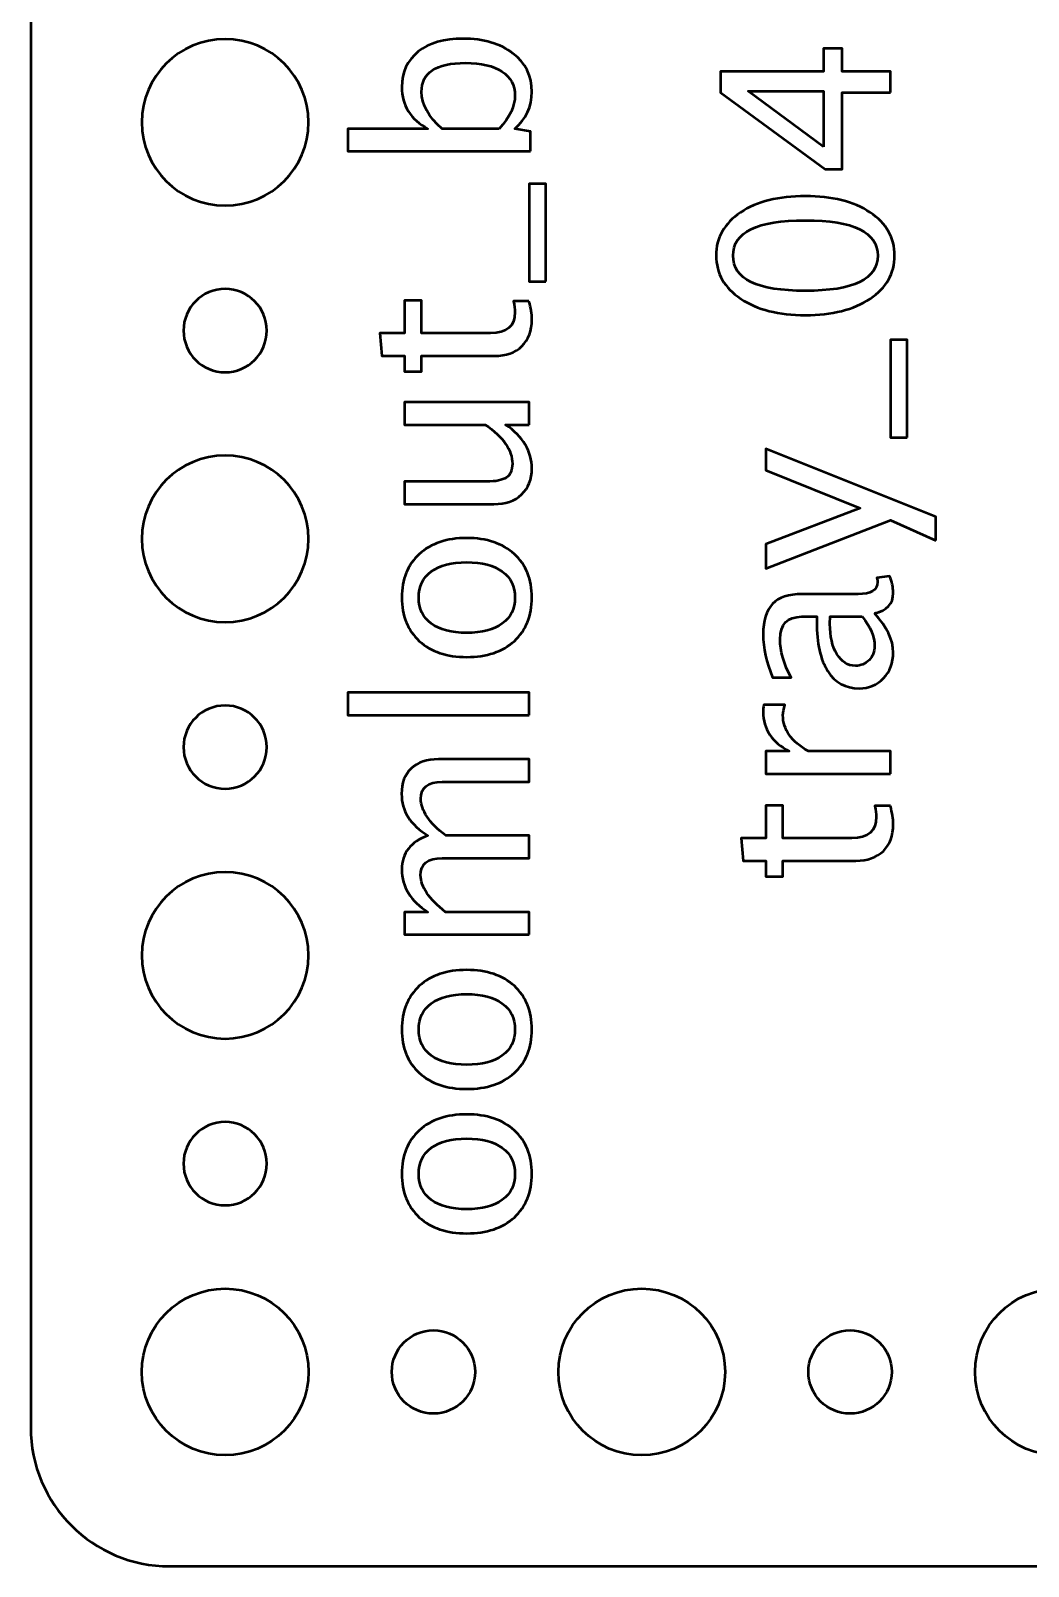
# Model space of a CAD drawing. Header units: centimetres. Extents: x -10.4 to 10.4, y -14.9 to 14.9.
# Drawn here: x -10.45 to -6.86, y -14.95 to -9.42 of the extents above; entities that cross this region are included whole.
import ezdxf

# ---------------------------------------------------------------- set-up
doc = ezdxf.new("R2010")
doc.units = ezdxf.units.CM
doc.header["$MEASUREMENT"] = 0
doc.layers.add('Layer 1', color=7, linetype='Continuous')

msp = doc.modelspace()

# ---------------------------------------------------------------- linework, layer by layer
at = {"layer": 'Layer 1', "lineweight": 53}
for centre, major_axis in [((-9.75, -14.25), (0, 0.3)), ((-8.25, -14.25), (0, 0.3)), ((-6.75, -14.25), (0, 0.3)), ((-9, -14.25), (0, 0.15)), ((-7.5, -14.25), (0, 0.15))]:
    msp.add_ellipse(centre, major_axis=major_axis, ratio=1, dxfattribs=at)
for points, knots in [([(-10.45, -14.45), (-10.45, -14.45), (-10.45, 14.45), (-10.45, 14.45), (-10.45, 14.45), (-10.45, 14.72614), (-10.22614, 14.95), (-9.95, 14.95), (-9.95, 14.95), (-9.95, 14.95), (9.95, 14.95), (9.95, 14.95), (9.95, 14.95), (10.22614, 14.95), (10.45, 14.72614), (10.45, 14.45), (10.45, 14.45), (10.45, 14.45), (10.45, -14.45), (10.45, -14.45), (10.45, -14.45), (10.45, -14.72614), (10.22614, -14.95), (9.95, -14.95), (9.95, -14.95), (9.95, -14.95), (-9.95, -14.95), (-9.95, -14.95), (-9.95, -14.95), (-10.22614, -14.95), (-10.45, -14.72614), (-10.45, -14.45)], [0, 0, 0, 0, 0.1111111, 0.1111111, 0.1111111, 0.1111111, 0.2222222, 0.2222222, 0.2222222, 0.2222222, 0.3333333, 0.3333333, 0.3333333, 0.3333333, 0.4444444, 0.4444444, 0.4444444, 0.4444444, 0.5555556, 0.5555556, 0.5555556, 0.5555556, 0.6666667, 0.6666667, 0.6666667, 0.6666667, 0.7777778, 0.7777778, 0.7777778, 0.7777778, 1, 1, 1, 1]), ([(-10.05, -9.75), (-10.05, -9.58432), (-9.91568, -9.45), (-9.75, -9.45), (-9.75, -9.45), (-9.58432, -9.45), (-9.45, -9.58432), (-9.45, -9.75), (-9.45, -9.75), (-9.45, -9.91568), (-9.58432, -10.05), (-9.75, -10.05), (-9.75, -10.05), (-9.91568, -10.05), (-10.05, -9.91568), (-10.05, -9.75)], [0, 0, 0, 0, 0.2, 0.2, 0.2, 0.2, 0.4, 0.4, 0.4, 0.4, 0.6, 0.6, 0.6, 0.6, 1, 1, 1, 1]), ([(-9.9, -10.5), (-9.9, -10.41716), (-9.83284, -10.35), (-9.75, -10.35), (-9.75, -10.35), (-9.66716, -10.35), (-9.6, -10.41716), (-9.6, -10.5), (-9.6, -10.5), (-9.6, -10.58284), (-9.66716, -10.65), (-9.75, -10.65), (-9.75, -10.65), (-9.83284, -10.65), (-9.9, -10.58284), (-9.9, -10.5)], [0, 0, 0, 0, 0.2, 0.2, 0.2, 0.2, 0.4, 0.4, 0.4, 0.4, 0.6, 0.6, 0.6, 0.6, 1, 1, 1, 1]), ([(-10.05, -11.25), (-10.05, -11.08432), (-9.91568, -10.95), (-9.75, -10.95), (-9.75, -10.95), (-9.58432, -10.95), (-9.45, -11.08432), (-9.45, -11.25), (-9.45, -11.25), (-9.45, -11.41568), (-9.58432, -11.55), (-9.75, -11.55), (-9.75, -11.55), (-9.91568, -11.55), (-10.05, -11.41568), (-10.05, -11.25)], [0, 0, 0, 0, 0.2, 0.2, 0.2, 0.2, 0.4, 0.4, 0.4, 0.4, 0.6, 0.6, 0.6, 0.6, 1, 1, 1, 1]), ([(-9.9, -12), (-9.9, -11.91716), (-9.83284, -11.85), (-9.75, -11.85), (-9.75, -11.85), (-9.66716, -11.85), (-9.6, -11.91716), (-9.6, -12), (-9.6, -12), (-9.6, -12.08284), (-9.66716, -12.15), (-9.75, -12.15), (-9.75, -12.15), (-9.83284, -12.15), (-9.9, -12.08284), (-9.9, -12)], [0, 0, 0, 0, 0.2, 0.2, 0.2, 0.2, 0.4, 0.4, 0.4, 0.4, 0.6, 0.6, 0.6, 0.6, 1, 1, 1, 1]), ([(-10.05, -12.75), (-10.05, -12.58432), (-9.91568, -12.45), (-9.75, -12.45), (-9.75, -12.45), (-9.58432, -12.45), (-9.45, -12.58432), (-9.45, -12.75), (-9.45, -12.75), (-9.45, -12.91568), (-9.58432, -13.05), (-9.75, -13.05), (-9.75, -13.05), (-9.91568, -13.05), (-10.05, -12.91568), (-10.05, -12.75)], [0, 0, 0, 0, 0.2, 0.2, 0.2, 0.2, 0.4, 0.4, 0.4, 0.4, 0.6, 0.6, 0.6, 0.6, 1, 1, 1, 1]), ([(-9.9, -13.5), (-9.9, -13.41716), (-9.83284, -13.35), (-9.75, -13.35), (-9.75, -13.35), (-9.66716, -13.35), (-9.6, -13.41716), (-9.6, -13.5), (-9.6, -13.5), (-9.6, -13.58284), (-9.66716, -13.65), (-9.75, -13.65), (-9.75, -13.65), (-9.83284, -13.65), (-9.9, -13.58284), (-9.9, -13.5)], [0, 0, 0, 0, 0.2, 0.2, 0.2, 0.2, 0.4, 0.4, 0.4, 0.4, 0.6, 0.6, 0.6, 0.6, 1, 1, 1, 1])]:
    msp.add_open_spline(points, degree=3, knots=knots, dxfattribs=at)
at = {"layer": 'Layer 1', "color": 5, "lineweight": 53}
for points, knots in [([(-8.65076, -9.85444), (-8.65076, -9.85444), (-9.30861, -9.85444), (-9.30861, -9.85444), (-9.30861, -9.85444), (-9.30861, -9.85444), (-9.30861, -9.77316), (-9.30861, -9.77316), (-9.30861, -9.77316), (-9.30861, -9.77316), (-9.01976, -9.77316), (-9.01976, -9.77316), (-9.01976, -9.77316), (-9.08256, -9.73986), (-9.11388, -9.68977), (-9.11388, -9.62302), (-9.11388, -9.62302), (-9.11388, -9.56898), (-9.09427, -9.5265), (-9.0549, -9.49546), (-9.0549, -9.49546), (-9.01553, -9.46441), (-8.96177, -9.44889), (-8.89361, -9.44889), (-8.89361, -9.44889), (-8.81939, -9.44889), (-8.75941, -9.46653), (-8.71398, -9.50167), (-8.71398, -9.50167), (-8.6684, -9.5368), (-8.64568, -9.58309), (-8.64568, -9.64038), (-8.64568, -9.64038), (-8.64568, -9.69358), (-8.666, -9.73788), (-8.70678, -9.77316), (-8.70678, -9.77316), (-8.70678, -9.77316), (-8.65076, -9.78304), (-8.65076, -9.78304), (-8.65076, -9.78304), (-8.65076, -9.78304), (-8.65076, -9.85444), (-8.65076, -9.85444)], [0, 0, 0, 0, 0.0833333, 0.0833333, 0.0833333, 0.0833333, 0.1666667, 0.1666667, 0.1666667, 0.1666667, 0.25, 0.25, 0.25, 0.25, 0.3333333, 0.3333333, 0.3333333, 0.3333333, 0.4166667, 0.4166667, 0.4166667, 0.4166667, 0.5, 0.5, 0.5, 0.5, 0.5833333, 0.5833333, 0.5833333, 0.5833333, 0.6666667, 0.6666667, 0.6666667, 0.6666667, 0.75, 0.75, 0.75, 0.75, 0.8333333, 0.8333333, 0.8333333, 0.8333333, 1, 1, 1, 1]), ([(-7.35481, -9.64296), (-7.35481, -9.64296), (-7.52838, -9.64296), (-7.52838, -9.64296), (-7.52838, -9.64296), (-7.52838, -9.64296), (-7.52838, -9.91898), (-7.52838, -9.91898), (-7.52838, -9.91898), (-7.52838, -9.91898), (-7.59018, -9.91898), (-7.59018, -9.91898), (-7.59018, -9.91898), (-7.59018, -9.91898), (-7.96695, -9.64296), (-7.96695, -9.64296), (-7.96695, -9.64296), (-7.96695, -9.64296), (-7.96695, -9.56676), (-7.96695, -9.56676), (-7.96695, -9.56676), (-7.96695, -9.56676), (-7.59526, -9.56676), (-7.59526, -9.56676), (-7.59526, -9.56676), (-7.59526, -9.56676), (-7.59526, -9.48463), (-7.59526, -9.48463), (-7.59526, -9.48463), (-7.59526, -9.48463), (-7.52838, -9.48463), (-7.52838, -9.48463), (-7.52838, -9.48463), (-7.52838, -9.48463), (-7.52838, -9.56676), (-7.52838, -9.56676), (-7.52838, -9.56676), (-7.52838, -9.56676), (-7.35481, -9.56676), (-7.35481, -9.56676), (-7.35481, -9.56676), (-7.35481, -9.56676), (-7.35481, -9.64296), (-7.35481, -9.64296)], [0, 0, 0, 0, 0.0833333, 0.0833333, 0.0833333, 0.0833333, 0.1666667, 0.1666667, 0.1666667, 0.1666667, 0.25, 0.25, 0.25, 0.25, 0.3333333, 0.3333333, 0.3333333, 0.3333333, 0.4166667, 0.4166667, 0.4166667, 0.4166667, 0.5, 0.5, 0.5, 0.5, 0.5833333, 0.5833333, 0.5833333, 0.5833333, 0.6666667, 0.6666667, 0.6666667, 0.6666667, 0.75, 0.75, 0.75, 0.75, 0.8333333, 0.8333333, 0.8333333, 0.8333333, 1, 1, 1, 1]), ([(-8.7628, -9.77316), (-8.72541, -9.73125), (-8.70664, -9.69132), (-8.70664, -9.65336), (-8.70664, -9.65336), (-8.70664, -9.61596), (-8.7223, -9.58704), (-8.75349, -9.56672), (-8.75349, -9.56672), (-8.78467, -9.54626), (-8.82856, -9.5361), (-8.88528, -9.5361), (-8.88528, -9.5361), (-8.99027, -9.5361), (-9.04276, -9.57081), (-9.04276, -9.64024), (-9.04276, -9.64024), (-9.04276, -9.68567), (-9.01821, -9.72998), (-8.96896, -9.77316), (-8.96896, -9.77316), (-8.96896, -9.77316), (-8.7628, -9.77316), (-8.7628, -9.77316)], [0, 0, 0, 0, 0.1428571, 0.1428571, 0.1428571, 0.1428571, 0.2857143, 0.2857143, 0.2857143, 0.2857143, 0.4285714, 0.4285714, 0.4285714, 0.4285714, 0.5714286, 0.5714286, 0.5714286, 0.5714286, 0.7142857, 0.7142857, 0.7142857, 0.7142857, 1, 1, 1, 1]), ([(-7.59526, -9.83868), (-7.59526, -9.83868), (-7.59526, -9.63788), (-7.59526, -9.63788), (-7.59526, -9.63788), (-7.59526, -9.63788), (-7.86647, -9.63788), (-7.86647, -9.63788), (-7.86647, -9.63788), (-7.86647, -9.63788), (-7.59526, -9.83868), (-7.59526, -9.83868)], [0, 0, 0, 0, 0.25, 0.25, 0.25, 0.25, 0.5, 0.5, 0.5, 0.5, 1, 1, 1, 1]), ([(-8.59488, -10.3235), (-8.59488, -10.3235), (-8.65584, -10.3235), (-8.65584, -10.3235), (-8.65584, -10.3235), (-8.65584, -10.3235), (-8.65584, -9.97128), (-8.65584, -9.97128), (-8.65584, -9.97128), (-8.65584, -9.97128), (-8.59488, -9.97128), (-8.59488, -9.97128), (-8.59488, -9.97128), (-8.59488, -9.97128), (-8.59488, -10.3235), (-8.59488, -10.3235)], [0, 0, 0, 0, 0.2, 0.2, 0.2, 0.2, 0.4, 0.4, 0.4, 0.4, 0.6, 0.6, 0.6, 0.6, 1, 1, 1, 1]), ([(-7.33957, -10.22998), (-7.33957, -10.29418), (-7.36906, -10.34597), (-7.4279, -10.3852), (-7.4279, -10.3852), (-7.48675, -10.42457), (-7.56436, -10.44419), (-7.66088, -10.44419), (-7.66088, -10.44419), (-7.7574, -10.44419), (-7.83501, -10.42457), (-7.89385, -10.3852), (-7.89385, -10.3852), (-7.95269, -10.34597), (-7.98219, -10.29418), (-7.98219, -10.22998), (-7.98219, -10.22998), (-7.98219, -10.16549), (-7.95283, -10.1137), (-7.89413, -10.07447), (-7.89413, -10.07447), (-7.83543, -10.03538), (-7.75768, -10.01577), (-7.66088, -10.01577), (-7.66088, -10.01577), (-7.56436, -10.01577), (-7.48675, -10.03538), (-7.4279, -10.07447), (-7.4279, -10.07447), (-7.36906, -10.1137), (-7.33957, -10.16549), (-7.33957, -10.22998)], [0, 0, 0, 0, 0.1111111, 0.1111111, 0.1111111, 0.1111111, 0.2222222, 0.2222222, 0.2222222, 0.2222222, 0.3333333, 0.3333333, 0.3333333, 0.3333333, 0.4444444, 0.4444444, 0.4444444, 0.4444444, 0.5555556, 0.5555556, 0.5555556, 0.5555556, 0.6666667, 0.6666667, 0.6666667, 0.6666667, 0.7777778, 0.7777778, 0.7777778, 0.7777778, 1, 1, 1, 1]), ([(-7.40053, -10.23012), (-7.40053, -10.14531), (-7.48731, -10.10298), (-7.66088, -10.10298), (-7.66088, -10.10298), (-7.83444, -10.10298), (-7.92123, -10.14531), (-7.92123, -10.23012), (-7.92123, -10.23012), (-7.92123, -10.31464), (-7.83444, -10.35697), (-7.66088, -10.35697), (-7.66088, -10.35697), (-7.48731, -10.35697), (-7.40053, -10.31464), (-7.40053, -10.23012)], [0, 0, 0, 0, 0.2, 0.2, 0.2, 0.2, 0.4, 0.4, 0.4, 0.4, 0.6, 0.6, 0.6, 0.6, 1, 1, 1, 1]), ([(-8.65598, -10.39376), (-8.64907, -10.41888), (-8.64568, -10.44075), (-8.64568, -10.45924), (-8.64568, -10.45924), (-8.64568, -10.50072), (-8.65753, -10.53304), (-8.68124, -10.55618), (-8.68124, -10.55618), (-8.70495, -10.57946), (-8.73782, -10.59103), (-8.78002, -10.59103), (-8.78002, -10.59103), (-8.78002, -10.59103), (-9.04361, -10.59103), (-9.04361, -10.59103), (-9.04361, -10.59103), (-9.04361, -10.59103), (-9.04361, -10.64721), (-9.04361, -10.64721), (-9.04361, -10.64721), (-9.04361, -10.64721), (-9.10457, -10.64721), (-9.10457, -10.64721), (-9.10457, -10.64721), (-9.10457, -10.64721), (-9.10457, -10.59103), (-9.10457, -10.59103), (-9.10457, -10.59103), (-9.10457, -10.59103), (-9.18571, -10.59103), (-9.18571, -10.59103), (-9.18571, -10.59103), (-9.18571, -10.59103), (-9.19347, -10.50975), (-9.19347, -10.50975), (-9.19347, -10.50975), (-9.19347, -10.50975), (-9.10457, -10.50975), (-9.10457, -10.50975), (-9.10457, -10.50975), (-9.10457, -10.50975), (-9.10457, -10.39207), (-9.10457, -10.39207), (-9.10457, -10.39207), (-9.10457, -10.39207), (-9.04361, -10.39207), (-9.04361, -10.39207), (-9.04361, -10.39207), (-9.04361, -10.39207), (-9.04361, -10.50975), (-9.04361, -10.50975), (-9.04361, -10.50975), (-9.04361, -10.50975), (-8.79469, -10.50975), (-8.79469, -10.50975), (-8.79469, -10.50975), (-8.73599, -10.50975), (-8.70664, -10.48421), (-8.70664, -10.43327), (-8.70664, -10.43327), (-8.70664, -10.42241), (-8.70847, -10.40928), (-8.712, -10.39376), (-8.712, -10.39376), (-8.712, -10.39376), (-8.65598, -10.39376), (-8.65598, -10.39376)], [0, 0, 0, 0, 0.0555556, 0.0555556, 0.0555556, 0.0555556, 0.1111111, 0.1111111, 0.1111111, 0.1111111, 0.1666667, 0.1666667, 0.1666667, 0.1666667, 0.2222222, 0.2222222, 0.2222222, 0.2222222, 0.2777778, 0.2777778, 0.2777778, 0.2777778, 0.3333333, 0.3333333, 0.3333333, 0.3333333, 0.3888889, 0.3888889, 0.3888889, 0.3888889, 0.4444444, 0.4444444, 0.4444444, 0.4444444, 0.5, 0.5, 0.5, 0.5, 0.5555556, 0.5555556, 0.5555556, 0.5555556, 0.6111111, 0.6111111, 0.6111111, 0.6111111, 0.6666667, 0.6666667, 0.6666667, 0.6666667, 0.7222222, 0.7222222, 0.7222222, 0.7222222, 0.7777778, 0.7777778, 0.7777778, 0.7777778, 0.8333333, 0.8333333, 0.8333333, 0.8333333, 0.8888889, 0.8888889, 0.8888889, 0.8888889, 1, 1, 1, 1]), ([(-7.29385, -10.8853), (-7.29385, -10.8853), (-7.35481, -10.8853), (-7.35481, -10.8853), (-7.35481, -10.8853), (-7.35481, -10.8853), (-7.35481, -10.53308), (-7.35481, -10.53308), (-7.35481, -10.53308), (-7.35481, -10.53308), (-7.29385, -10.53308), (-7.29385, -10.53308), (-7.29385, -10.53308), (-7.29385, -10.53308), (-7.29385, -10.8853), (-7.29385, -10.8853)], [0, 0, 0, 0, 0.2, 0.2, 0.2, 0.2, 0.4, 0.4, 0.4, 0.4, 0.6, 0.6, 0.6, 0.6, 1, 1, 1, 1]), ([(-8.65584, -10.83883), (-8.65584, -10.83883), (-8.74022, -10.83883), (-8.74022, -10.83883), (-8.74022, -10.83883), (-8.67715, -10.88215), (-8.64568, -10.93478), (-8.64568, -10.99659), (-8.64568, -10.99659), (-8.64568, -11.03582), (-8.65796, -11.067), (-8.68265, -11.09015), (-8.68265, -11.09015), (-8.70735, -11.11343), (-8.74051, -11.125), (-8.78242, -11.125), (-8.78242, -11.125), (-8.78242, -11.125), (-9.10457, -11.125), (-9.10457, -11.125), (-9.10457, -11.125), (-9.10457, -11.125), (-9.10457, -11.04372), (-9.10457, -11.04372), (-9.10457, -11.04372), (-9.10457, -11.04372), (-8.80894, -11.04372), (-8.80894, -11.04372), (-8.80894, -11.04372), (-8.77522, -11.04372), (-8.75137, -11.03878), (-8.73726, -11.02905), (-8.73726, -11.02905), (-8.72301, -11.01917), (-8.71595, -11.0028), (-8.71595, -10.9798), (-8.71595, -10.9798), (-8.71595, -10.93013), (-8.74855, -10.883), (-8.81388, -10.83883), (-8.81388, -10.83883), (-8.81388, -10.83883), (-9.10457, -10.83883), (-9.10457, -10.83883), (-9.10457, -10.83883), (-9.10457, -10.83883), (-9.10457, -10.75755), (-9.10457, -10.75755), (-9.10457, -10.75755), (-9.10457, -10.75755), (-8.65584, -10.75755), (-8.65584, -10.75755), (-8.65584, -10.75755), (-8.65584, -10.75755), (-8.65584, -10.83883), (-8.65584, -10.83883)], [0, 0, 0, 0, 0.0666667, 0.0666667, 0.0666667, 0.0666667, 0.1333333, 0.1333333, 0.1333333, 0.1333333, 0.2, 0.2, 0.2, 0.2, 0.2666667, 0.2666667, 0.2666667, 0.2666667, 0.3333333, 0.3333333, 0.3333333, 0.3333333, 0.4, 0.4, 0.4, 0.4, 0.4666667, 0.4666667, 0.4666667, 0.4666667, 0.5333333, 0.5333333, 0.5333333, 0.5333333, 0.6, 0.6, 0.6, 0.6, 0.6666667, 0.6666667, 0.6666667, 0.6666667, 0.7333333, 0.7333333, 0.7333333, 0.7333333, 0.8, 0.8, 0.8, 0.8, 0.8666667, 0.8666667, 0.8666667, 0.8666667, 1, 1, 1, 1]), ([(-7.1914, -11.25543), (-7.1914, -11.25543), (-7.35425, -11.18262), (-7.35425, -11.18262), (-7.35425, -11.18262), (-7.35425, -11.18262), (-7.80354, -11.35648), (-7.80354, -11.35648), (-7.80354, -11.35648), (-7.80354, -11.35648), (-7.80354, -11.26926), (-7.80354, -11.26926), (-7.80354, -11.26926), (-7.80354, -11.26926), (-7.46375, -11.14), (-7.46375, -11.14), (-7.46375, -11.14), (-7.46375, -11.14), (-7.80354, -11.00214), (-7.80354, -11.00214), (-7.80354, -11.00214), (-7.80354, -11.00214), (-7.80354, -10.92552), (-7.80354, -10.92552), (-7.80354, -10.92552), (-7.80354, -10.92552), (-7.1914, -11.17077), (-7.1914, -11.17077), (-7.1914, -11.17077), (-7.1914, -11.17077), (-7.1914, -11.25543), (-7.1914, -11.25543)], [0, 0, 0, 0, 0.1111111, 0.1111111, 0.1111111, 0.1111111, 0.2222222, 0.2222222, 0.2222222, 0.2222222, 0.3333333, 0.3333333, 0.3333333, 0.3333333, 0.4444444, 0.4444444, 0.4444444, 0.4444444, 0.5555556, 0.5555556, 0.5555556, 0.5555556, 0.6666667, 0.6666667, 0.6666667, 0.6666667, 0.7777778, 0.7777778, 0.7777778, 0.7777778, 1, 1, 1, 1]), ([(-8.64568, -11.46141), (-8.64568, -11.5273), (-8.66671, -11.57951), (-8.70876, -11.6179), (-8.70876, -11.6179), (-8.75081, -11.65642), (-8.80796, -11.67562), (-8.88006, -11.67562), (-8.88006, -11.67562), (-8.95203, -11.67562), (-9.00904, -11.65642), (-9.05095, -11.6179), (-9.05095, -11.6179), (-9.09286, -11.57951), (-9.11388, -11.5273), (-9.11388, -11.46141), (-9.11388, -11.46141), (-9.11388, -11.39551), (-9.09286, -11.3433), (-9.05095, -11.30491), (-9.05095, -11.30491), (-9.00904, -11.26639), (-8.95203, -11.2472), (-8.88006, -11.2472), (-8.88006, -11.2472), (-8.80796, -11.2472), (-8.75081, -11.26639), (-8.70876, -11.30491), (-8.70876, -11.30491), (-8.66671, -11.3433), (-8.64568, -11.39551), (-8.64568, -11.46141)], [0, 0, 0, 0, 0.1111111, 0.1111111, 0.1111111, 0.1111111, 0.2222222, 0.2222222, 0.2222222, 0.2222222, 0.3333333, 0.3333333, 0.3333333, 0.3333333, 0.4444444, 0.4444444, 0.4444444, 0.4444444, 0.5555556, 0.5555556, 0.5555556, 0.5555556, 0.6666667, 0.6666667, 0.6666667, 0.6666667, 0.7777778, 0.7777778, 0.7777778, 0.7777778, 1, 1, 1, 1]), ([(-8.70664, -11.46155), (-8.70664, -11.42133), (-8.72174, -11.39), (-8.75208, -11.36771), (-8.75208, -11.36771), (-8.78227, -11.34555), (-8.82503, -11.33441), (-8.88006, -11.33441), (-8.88006, -11.33441), (-8.93496, -11.33441), (-8.97757, -11.34555), (-9.00777, -11.36771), (-9.00777, -11.36771), (-9.03782, -11.39), (-9.05292, -11.42133), (-9.05292, -11.46155), (-9.05292, -11.46155), (-9.05292, -11.5019), (-9.03782, -11.53323), (-9.00777, -11.55524), (-9.00777, -11.55524), (-8.97757, -11.5774), (-8.93496, -11.5884), (-8.88006, -11.5884), (-8.88006, -11.5884), (-8.82503, -11.5884), (-8.78227, -11.5774), (-8.75208, -11.55524), (-8.75208, -11.55524), (-8.72174, -11.53323), (-8.70664, -11.5019), (-8.70664, -11.46155)], [0, 0, 0, 0, 0.1111111, 0.1111111, 0.1111111, 0.1111111, 0.2222222, 0.2222222, 0.2222222, 0.2222222, 0.3333333, 0.3333333, 0.3333333, 0.3333333, 0.4444444, 0.4444444, 0.4444444, 0.4444444, 0.5555556, 0.5555556, 0.5555556, 0.5555556, 0.6666667, 0.6666667, 0.6666667, 0.6666667, 0.7777778, 0.7777778, 0.7777778, 0.7777778, 1, 1, 1, 1]), ([(-7.41196, -11.51818), (-7.36709, -11.56701), (-7.34465, -11.614), (-7.34465, -11.65915), (-7.34465, -11.65915), (-7.34465, -11.69626), (-7.35622, -11.72717), (-7.3795, -11.75158), (-7.3795, -11.75158), (-7.40279, -11.77614), (-7.43214, -11.78842), (-7.46756, -11.78842), (-7.46756, -11.78842), (-7.51652, -11.78842), (-7.5542, -11.7678), (-7.58044, -11.7266), (-7.58044, -11.7266), (-7.60669, -11.6854), (-7.61981, -11.62627), (-7.61981, -11.54923), (-7.61981, -11.54923), (-7.61981, -11.54923), (-7.61981, -11.53018), (-7.61981, -11.53018), (-7.61981, -11.53018), (-7.61981, -11.53018), (-7.67386, -11.53018), (-7.67386, -11.53018), (-7.67386, -11.53018), (-7.72593, -11.53018), (-7.75189, -11.55727), (-7.75189, -11.6116), (-7.75189, -11.6116), (-7.75189, -11.65365), (-7.73863, -11.69965), (-7.7121, -11.74946), (-7.7121, -11.74946), (-7.7121, -11.74946), (-7.77899, -11.74946), (-7.77899, -11.74946), (-7.77899, -11.74946), (-7.80156, -11.69471), (-7.81285, -11.64306), (-7.81285, -11.59466), (-7.81285, -11.59466), (-7.81285, -11.54485), (-7.80156, -11.50802), (-7.77885, -11.48446), (-7.77885, -11.48446), (-7.75613, -11.46075), (-7.72113, -11.4489), (-7.67386, -11.4489), (-7.67386, -11.4489), (-7.67386, -11.4489), (-7.47108, -11.4489), (-7.47108, -11.4489), (-7.47108, -11.4489), (-7.42466, -11.4489), (-7.40138, -11.43464), (-7.40138, -11.406), (-7.40138, -11.406), (-7.40138, -11.40247), (-7.40194, -11.39725), (-7.40307, -11.39034), (-7.40307, -11.39034), (-7.40307, -11.39034), (-7.35791, -11.38455), (-7.35791, -11.38455), (-7.35791, -11.38455), (-7.34902, -11.40304), (-7.34465, -11.42336), (-7.34465, -11.44565), (-7.34465, -11.44565), (-7.34465, -11.48361), (-7.36709, -11.50774), (-7.41196, -11.51818)], [0, 0, 0, 0, 0.05, 0.05, 0.05, 0.05, 0.1, 0.1, 0.1, 0.1, 0.15, 0.15, 0.15, 0.15, 0.2, 0.2, 0.2, 0.2, 0.25, 0.25, 0.25, 0.25, 0.3, 0.3, 0.3, 0.3, 0.35, 0.35, 0.35, 0.35, 0.4, 0.4, 0.4, 0.4, 0.45, 0.45, 0.45, 0.45, 0.5, 0.5, 0.5, 0.5, 0.55, 0.55, 0.55, 0.55, 0.6, 0.6, 0.6, 0.6, 0.65, 0.65, 0.65, 0.65, 0.7, 0.7, 0.7, 0.7, 0.75, 0.75, 0.75, 0.75, 0.8, 0.8, 0.8, 0.8, 0.85, 0.85, 0.85, 0.85, 0.9, 0.9, 0.9, 0.9, 1, 1, 1, 1]), ([(-7.45627, -11.53018), (-7.45627, -11.53018), (-7.57155, -11.53018), (-7.57155, -11.53018), (-7.57155, -11.53018), (-7.57155, -11.53018), (-7.5724, -11.55628), (-7.5724, -11.55628), (-7.5724, -11.55628), (-7.5724, -11.60144), (-7.56408, -11.63784), (-7.54743, -11.66564), (-7.54743, -11.66564), (-7.53063, -11.6933), (-7.50848, -11.70713), (-7.48082, -11.70713), (-7.48082, -11.70713), (-7.46149, -11.70713), (-7.44512, -11.70021), (-7.43171, -11.68653), (-7.43171, -11.68653), (-7.41831, -11.6727), (-7.41154, -11.6559), (-7.41154, -11.63601), (-7.41154, -11.63601), (-7.41154, -11.60214), (-7.42649, -11.56686), (-7.45627, -11.53018)], [0, 0, 0, 0, 0.125, 0.125, 0.125, 0.125, 0.25, 0.25, 0.25, 0.25, 0.375, 0.375, 0.375, 0.375, 0.5, 0.5, 0.5, 0.5, 0.625, 0.625, 0.625, 0.625, 0.75, 0.75, 0.75, 0.75, 1, 1, 1, 1]), ([(-8.65584, -11.88473), (-8.65584, -11.88473), (-9.30861, -11.88473), (-9.30861, -11.88473), (-9.30861, -11.88473), (-9.30861, -11.88473), (-9.30861, -11.80345), (-9.30861, -11.80345), (-9.30861, -11.80345), (-9.30861, -11.80345), (-8.65584, -11.80345), (-8.65584, -11.80345), (-8.65584, -11.80345), (-8.65584, -11.80345), (-8.65584, -11.88473), (-8.65584, -11.88473)], [0, 0, 0, 0, 0.2, 0.2, 0.2, 0.2, 0.4, 0.4, 0.4, 0.4, 0.6, 0.6, 0.6, 0.6, 1, 1, 1, 1]), ([(-7.35481, -12.09589), (-7.35481, -12.09589), (-7.80354, -12.09589), (-7.80354, -12.09589), (-7.80354, -12.09589), (-7.80354, -12.09589), (-7.80354, -12.01461), (-7.80354, -12.01461), (-7.80354, -12.01461), (-7.80354, -12.01461), (-7.71873, -12.01461), (-7.71873, -12.01461), (-7.71873, -12.01461), (-7.78153, -11.9823), (-7.81285, -11.93545), (-7.81285, -11.87392), (-7.81285, -11.87392), (-7.81285, -11.8656), (-7.81215, -11.85685), (-7.81074, -11.84782), (-7.81074, -11.84782), (-7.81074, -11.84782), (-7.73468, -11.84782), (-7.73468, -11.84782), (-7.73468, -11.84782), (-7.73933, -11.86193), (-7.74173, -11.87435), (-7.74173, -11.88507), (-7.74173, -11.88507), (-7.74173, -11.93672), (-7.71125, -11.9799), (-7.65015, -12.01461), (-7.65015, -12.01461), (-7.65015, -12.01461), (-7.35481, -12.01461), (-7.35481, -12.01461), (-7.35481, -12.01461), (-7.35481, -12.01461), (-7.35481, -12.09589), (-7.35481, -12.09589)], [0, 0, 0, 0, 0.0909091, 0.0909091, 0.0909091, 0.0909091, 0.1818182, 0.1818182, 0.1818182, 0.1818182, 0.2727273, 0.2727273, 0.2727273, 0.2727273, 0.3636364, 0.3636364, 0.3636364, 0.3636364, 0.4545455, 0.4545455, 0.4545455, 0.4545455, 0.5454545, 0.5454545, 0.5454545, 0.5454545, 0.6363636, 0.6363636, 0.6363636, 0.6363636, 0.7272727, 0.7272727, 0.7272727, 0.7272727, 0.8181818, 0.8181818, 0.8181818, 0.8181818, 1, 1, 1, 1]), ([(-8.65584, -12.67524), (-8.65584, -12.67524), (-9.10457, -12.67524), (-9.10457, -12.67524), (-9.10457, -12.67524), (-9.10457, -12.67524), (-9.10457, -12.59396), (-9.10457, -12.59396), (-9.10457, -12.59396), (-9.10457, -12.59396), (-9.01976, -12.59396), (-9.01976, -12.59396), (-9.01976, -12.59396), (-9.08256, -12.55431), (-9.11388, -12.50351), (-9.11388, -12.44128), (-9.11388, -12.44128), (-9.11388, -12.38131), (-9.08256, -12.34053), (-9.01976, -12.3188), (-9.01976, -12.3188), (-9.08312, -12.28027), (-9.11473, -12.23004), (-9.11473, -12.16837), (-9.11473, -12.16837), (-9.11473, -12.129), (-9.10316, -12.09838), (-9.07988, -12.07651), (-9.07988, -12.07651), (-9.05659, -12.05464), (-9.024, -12.04363), (-8.98209, -12.04363), (-8.98209, -12.04363), (-8.98209, -12.04363), (-8.65584, -12.04363), (-8.65584, -12.04363), (-8.65584, -12.04363), (-8.65584, -12.04363), (-8.65584, -12.12491), (-8.65584, -12.12491), (-8.65584, -12.12491), (-8.65584, -12.12491), (-8.96868, -12.12491), (-8.96868, -12.12491), (-8.96868, -12.12491), (-9.01976, -12.12491), (-9.0453, -12.14523), (-9.0453, -12.18587), (-9.0453, -12.18587), (-9.0453, -12.22806), (-9.01553, -12.27237), (-8.95584, -12.3188), (-8.95584, -12.3188), (-8.95584, -12.3188), (-8.65584, -12.3188), (-8.65584, -12.3188), (-8.65584, -12.3188), (-8.65584, -12.3188), (-8.65584, -12.40008), (-8.65584, -12.40008), (-8.65584, -12.40008), (-8.65584, -12.40008), (-8.96896, -12.40008), (-8.96896, -12.40008), (-8.96896, -12.40008), (-9.02047, -12.40008), (-9.04615, -12.42068), (-9.04615, -12.46202), (-9.04615, -12.46202), (-9.04615, -12.50309), (-9.01623, -12.54711), (-8.95626, -12.59396), (-8.95626, -12.59396), (-8.95626, -12.59396), (-8.65584, -12.59396), (-8.65584, -12.59396), (-8.65584, -12.59396), (-8.65584, -12.59396), (-8.65584, -12.67524), (-8.65584, -12.67524)], [0, 0, 0, 0, 0.047619, 0.047619, 0.047619, 0.047619, 0.0952381, 0.0952381, 0.0952381, 0.0952381, 0.1428571, 0.1428571, 0.1428571, 0.1428571, 0.1904762, 0.1904762, 0.1904762, 0.1904762, 0.2380952, 0.2380952, 0.2380952, 0.2380952, 0.2857143, 0.2857143, 0.2857143, 0.2857143, 0.3333333, 0.3333333, 0.3333333, 0.3333333, 0.3809524, 0.3809524, 0.3809524, 0.3809524, 0.4285714, 0.4285714, 0.4285714, 0.4285714, 0.4761905, 0.4761905, 0.4761905, 0.4761905, 0.5238095, 0.5238095, 0.5238095, 0.5238095, 0.5714286, 0.5714286, 0.5714286, 0.5714286, 0.6190476, 0.6190476, 0.6190476, 0.6190476, 0.6666667, 0.6666667, 0.6666667, 0.6666667, 0.7142857, 0.7142857, 0.7142857, 0.7142857, 0.7619048, 0.7619048, 0.7619048, 0.7619048, 0.8095238, 0.8095238, 0.8095238, 0.8095238, 0.8571429, 0.8571429, 0.8571429, 0.8571429, 0.9047619, 0.9047619, 0.9047619, 0.9047619, 1, 1, 1, 1]), ([(-7.35495, -12.21188), (-7.34804, -12.237), (-7.34465, -12.25887), (-7.34465, -12.27736), (-7.34465, -12.27736), (-7.34465, -12.31884), (-7.3565, -12.35116), (-7.38021, -12.3743), (-7.38021, -12.3743), (-7.40392, -12.39758), (-7.43679, -12.40915), (-7.47899, -12.40915), (-7.47899, -12.40915), (-7.47899, -12.40915), (-7.74258, -12.40915), (-7.74258, -12.40915), (-7.74258, -12.40915), (-7.74258, -12.40915), (-7.74258, -12.46533), (-7.74258, -12.46533), (-7.74258, -12.46533), (-7.74258, -12.46533), (-7.80354, -12.46533), (-7.80354, -12.46533), (-7.80354, -12.46533), (-7.80354, -12.46533), (-7.80354, -12.40915), (-7.80354, -12.40915), (-7.80354, -12.40915), (-7.80354, -12.40915), (-7.88468, -12.40915), (-7.88468, -12.40915), (-7.88468, -12.40915), (-7.88468, -12.40915), (-7.89244, -12.32787), (-7.89244, -12.32787), (-7.89244, -12.32787), (-7.89244, -12.32787), (-7.80354, -12.32787), (-7.80354, -12.32787), (-7.80354, -12.32787), (-7.80354, -12.32787), (-7.80354, -12.21019), (-7.80354, -12.21019), (-7.80354, -12.21019), (-7.80354, -12.21019), (-7.74258, -12.21019), (-7.74258, -12.21019), (-7.74258, -12.21019), (-7.74258, -12.21019), (-7.74258, -12.32787), (-7.74258, -12.32787), (-7.74258, -12.32787), (-7.74258, -12.32787), (-7.49366, -12.32787), (-7.49366, -12.32787), (-7.49366, -12.32787), (-7.43496, -12.32787), (-7.40561, -12.30233), (-7.40561, -12.25139), (-7.40561, -12.25139), (-7.40561, -12.24053), (-7.40744, -12.2274), (-7.41097, -12.21188), (-7.41097, -12.21188), (-7.41097, -12.21188), (-7.35495, -12.21188), (-7.35495, -12.21188)], [0, 0, 0, 0, 0.0555556, 0.0555556, 0.0555556, 0.0555556, 0.1111111, 0.1111111, 0.1111111, 0.1111111, 0.1666667, 0.1666667, 0.1666667, 0.1666667, 0.2222222, 0.2222222, 0.2222222, 0.2222222, 0.2777778, 0.2777778, 0.2777778, 0.2777778, 0.3333333, 0.3333333, 0.3333333, 0.3333333, 0.3888889, 0.3888889, 0.3888889, 0.3888889, 0.4444444, 0.4444444, 0.4444444, 0.4444444, 0.5, 0.5, 0.5, 0.5, 0.5555556, 0.5555556, 0.5555556, 0.5555556, 0.6111111, 0.6111111, 0.6111111, 0.6111111, 0.6666667, 0.6666667, 0.6666667, 0.6666667, 0.7222222, 0.7222222, 0.7222222, 0.7222222, 0.7777778, 0.7777778, 0.7777778, 0.7777778, 0.8333333, 0.8333333, 0.8333333, 0.8333333, 0.8888889, 0.8888889, 0.8888889, 0.8888889, 1, 1, 1, 1]), ([(-8.64568, -13.01673), (-8.64568, -13.08262), (-8.66671, -13.13483), (-8.70876, -13.17322), (-8.70876, -13.17322), (-8.75081, -13.21174), (-8.80796, -13.23094), (-8.88006, -13.23094), (-8.88006, -13.23094), (-8.95203, -13.23094), (-9.00904, -13.21174), (-9.05095, -13.17322), (-9.05095, -13.17322), (-9.09286, -13.13483), (-9.11388, -13.08262), (-9.11388, -13.01673), (-9.11388, -13.01673), (-9.11388, -12.95083), (-9.09286, -12.89862), (-9.05095, -12.86023), (-9.05095, -12.86023), (-9.00904, -12.82171), (-8.95203, -12.80252), (-8.88006, -12.80252), (-8.88006, -12.80252), (-8.80796, -12.80252), (-8.75081, -12.82171), (-8.70876, -12.86023), (-8.70876, -12.86023), (-8.66671, -12.89862), (-8.64568, -12.95083), (-8.64568, -13.01673)], [0, 0, 0, 0, 0.1111111, 0.1111111, 0.1111111, 0.1111111, 0.2222222, 0.2222222, 0.2222222, 0.2222222, 0.3333333, 0.3333333, 0.3333333, 0.3333333, 0.4444444, 0.4444444, 0.4444444, 0.4444444, 0.5555556, 0.5555556, 0.5555556, 0.5555556, 0.6666667, 0.6666667, 0.6666667, 0.6666667, 0.7777778, 0.7777778, 0.7777778, 0.7777778, 1, 1, 1, 1]), ([(-8.70664, -13.01687), (-8.70664, -12.97665), (-8.72174, -12.94532), (-8.75208, -12.92303), (-8.75208, -12.92303), (-8.78227, -12.90087), (-8.82503, -12.88973), (-8.88006, -12.88973), (-8.88006, -12.88973), (-8.93496, -12.88973), (-8.97757, -12.90087), (-9.00777, -12.92303), (-9.00777, -12.92303), (-9.03782, -12.94532), (-9.05292, -12.97665), (-9.05292, -13.01687), (-9.05292, -13.01687), (-9.05292, -13.05722), (-9.03782, -13.08855), (-9.00777, -13.11056), (-9.00777, -13.11056), (-8.97757, -13.13272), (-8.93496, -13.14372), (-8.88006, -13.14372), (-8.88006, -13.14372), (-8.82503, -13.14372), (-8.78227, -13.13272), (-8.75208, -13.11056), (-8.75208, -13.11056), (-8.72174, -13.08855), (-8.70664, -13.05722), (-8.70664, -13.01687)], [0, 0, 0, 0, 0.1111111, 0.1111111, 0.1111111, 0.1111111, 0.2222222, 0.2222222, 0.2222222, 0.2222222, 0.3333333, 0.3333333, 0.3333333, 0.3333333, 0.4444444, 0.4444444, 0.4444444, 0.4444444, 0.5555556, 0.5555556, 0.5555556, 0.5555556, 0.6666667, 0.6666667, 0.6666667, 0.6666667, 0.7777778, 0.7777778, 0.7777778, 0.7777778, 1, 1, 1, 1]), ([(-8.64568, -13.53686), (-8.64568, -13.60275), (-8.66671, -13.65496), (-8.70876, -13.69335), (-8.70876, -13.69335), (-8.75081, -13.73187), (-8.80796, -13.75107), (-8.88006, -13.75107), (-8.88006, -13.75107), (-8.95203, -13.75107), (-9.00904, -13.73187), (-9.05095, -13.69335), (-9.05095, -13.69335), (-9.09286, -13.65496), (-9.11388, -13.60275), (-9.11388, -13.53686), (-9.11388, -13.53686), (-9.11388, -13.47096), (-9.09286, -13.41875), (-9.05095, -13.38036), (-9.05095, -13.38036), (-9.00904, -13.34184), (-8.95203, -13.32265), (-8.88006, -13.32265), (-8.88006, -13.32265), (-8.80796, -13.32265), (-8.75081, -13.34184), (-8.70876, -13.38036), (-8.70876, -13.38036), (-8.66671, -13.41875), (-8.64568, -13.47096), (-8.64568, -13.53686)], [0, 0, 0, 0, 0.1111111, 0.1111111, 0.1111111, 0.1111111, 0.2222222, 0.2222222, 0.2222222, 0.2222222, 0.3333333, 0.3333333, 0.3333333, 0.3333333, 0.4444444, 0.4444444, 0.4444444, 0.4444444, 0.5555556, 0.5555556, 0.5555556, 0.5555556, 0.6666667, 0.6666667, 0.6666667, 0.6666667, 0.7777778, 0.7777778, 0.7777778, 0.7777778, 1, 1, 1, 1]), ([(-8.70664, -13.537), (-8.70664, -13.49678), (-8.72174, -13.46545), (-8.75208, -13.44316), (-8.75208, -13.44316), (-8.78227, -13.421), (-8.82503, -13.40986), (-8.88006, -13.40986), (-8.88006, -13.40986), (-8.93496, -13.40986), (-8.97757, -13.421), (-9.00777, -13.44316), (-9.00777, -13.44316), (-9.03782, -13.46545), (-9.05292, -13.49678), (-9.05292, -13.537), (-9.05292, -13.537), (-9.05292, -13.57735), (-9.03782, -13.60868), (-9.00777, -13.63069), (-9.00777, -13.63069), (-8.97757, -13.65285), (-8.93496, -13.66385), (-8.88006, -13.66385), (-8.88006, -13.66385), (-8.82503, -13.66385), (-8.78227, -13.65285), (-8.75208, -13.63069), (-8.75208, -13.63069), (-8.72174, -13.60868), (-8.70664, -13.57735), (-8.70664, -13.537)], [0, 0, 0, 0, 0.1111111, 0.1111111, 0.1111111, 0.1111111, 0.2222222, 0.2222222, 0.2222222, 0.2222222, 0.3333333, 0.3333333, 0.3333333, 0.3333333, 0.4444444, 0.4444444, 0.4444444, 0.4444444, 0.5555556, 0.5555556, 0.5555556, 0.5555556, 0.6666667, 0.6666667, 0.6666667, 0.6666667, 0.7777778, 0.7777778, 0.7777778, 0.7777778, 1, 1, 1, 1])]:
    msp.add_open_spline(points, degree=3, knots=knots, dxfattribs=at)

doc.saveas('drawing.dxf')
